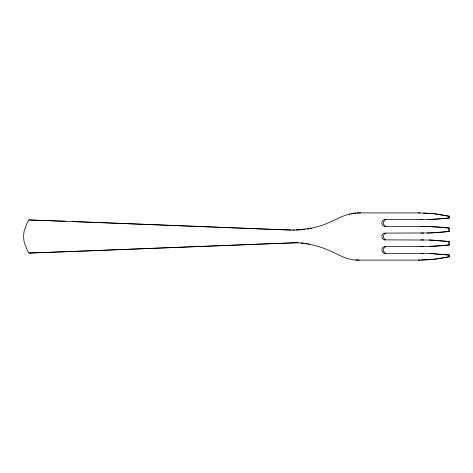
<?xml version="1.0" encoding="UTF-8"?>
<svg xmlns="http://www.w3.org/2000/svg" width="473" height="473" viewBox="0 0 473 473"><rect width="100%" height="100%" fill="white"/><g stroke="black" fill="none" stroke-linecap="round" stroke-linejoin="round"><path stroke-width="0.71" d="M294.466 230.079L287.915 229.973A247.462 2.726 2.2 0 1 277.438 229.582A118.634 1.307 2.2 0 1 260.292 228.926L113.892 223.179A285.822 3.151 2.2 0 0 72.653 221.589L65.262 221.252A291.321 3.21 2.2 0 0 30.644 219.98L28.871 219.98L27.304 222.511L24.241 230.729A27.789 27.221 -90 0 0 24.241 242.271L27.304 250.489L28.871 253.02L30.644 253.02M351.398 214.074L352.154 213.891M349.446 214.541L349.849 214.446M429.407 232.953L384.289 233.13A3.494 3.376 -90 0 0 384.289 239.87L431.784 240.059L449.35 241.555L449.35 244.931L438.53 246.043L422.531 246.616L384.289 246.616A3.494 3.376 -90 0 0 384.289 253.357L431.784 253.546L449.35 255.042L449.35 256.733L444.726 257.755L432.653 259.517L420.988 260.085M353.609 213.542L355.708 213.222M449.35 256.733L434.876 259.068A188.408 139.878 90 0 1 429.407 259.642L418.298 260.103M307.302 229.163L308.78 228.962M418.298 212.897L435.113 213.743L449.35 216.267L449.35 217.958L438.53 219.07L427.172 219.549M423.69 226.443L436.295 226.809L449.35 228.069L449.35 231.445L438.53 232.556L427.172 233.035M305.215 229.446L302.903 229.671M356.944 213.081L360.633 212.897M449.35 217.958L430.058 219.454M449.35 231.445L430.058 232.941M449.35 244.931L429.407 246.439M296.299 230.002L310.548 228.341A93.477 92.223 90 0 0 320.848 225.68C333.702 221.884 345.048 212.519 358.954 212.897L419.953 212.897M301.644 229.795L292.71 230.079M298.055 242.72L292.202 242.933A240.905 2.655 -2.2 0 0 276.953 243.5A113.201 1.248 -2.2 0 0 260.582 244.127L114.283 249.868A291.392 3.21 -2.2 0 1 72.251 251.488L65.262 251.748A291.392 3.21 -2.2 0 1 30.633 253.02M28.871 253.02L38.591 252.671A285.615 3.145 -2.2 0 0 65.8 251.666L72.653 251.411A285.822 3.151 -2.2 0 0 113.892 249.821L260.292 244.074A118.634 1.307 -2.2 0 1 277.438 243.418A247.692 2.732 -2.2 0 1 293.165 242.832L296.299 242.72A101.157 99.425 -90 0 1 305.233 243.625L311.128 244.683A96.835 95.534 -90 0 1 325.282 248.863C335.948 252.736 345.745 260.333 357.535 260.103L419.953 260.103M420.858 219.643L429.407 219.466M420.858 233.13L423.69 233.071M420.858 246.616L423.69 246.557M423.418 212.992L429.407 213.358A188.408 139.878 -90 0 1 434.876 213.932L449.35 216.267M422.531 219.643L384.289 219.643A3.494 3.376 -90 0 0 384.289 226.384L422.531 226.384M429.407 226.561L449.35 228.069M429.407 240.048L449.35 241.555M429.407 253.534L449.35 255.042M420.858 226.384L427.172 226.478M420.858 239.87L423.69 239.929M420.858 253.357L423.69 253.416M28.871 219.98L38.591 220.329A285.615 3.145 2.2 0 1 65.8 221.334M290.883 230.02L289.671 229.973A240.905 2.655 2.2 0 1 276.953 229.5A113.201 1.248 2.2 0 1 260.582 228.873L114.283 223.132A291.321 3.21 2.2 0 0 72.251 221.512M359.226 260.103L355.702 259.908M301.047 242.933L303.43 243.175M304.795 243.335L307.018 243.625M307.964 243.778L309.289 243.997M448.481 216.267L448.481 217.958M448.481 228.069L448.481 231.445M448.481 241.555L448.481 244.931M448.481 255.042L448.481 256.733M311.589 228.471A93.737 92.477 90 0 1 310.187 228.725M385.862 253.357A3.494 3.376 -90 0 1 385.862 246.616M385.862 226.384A3.494 3.376 -90 0 1 385.862 219.643M385.862 239.87A3.494 3.376 -90 0 1 385.862 233.13"/></g></svg>
